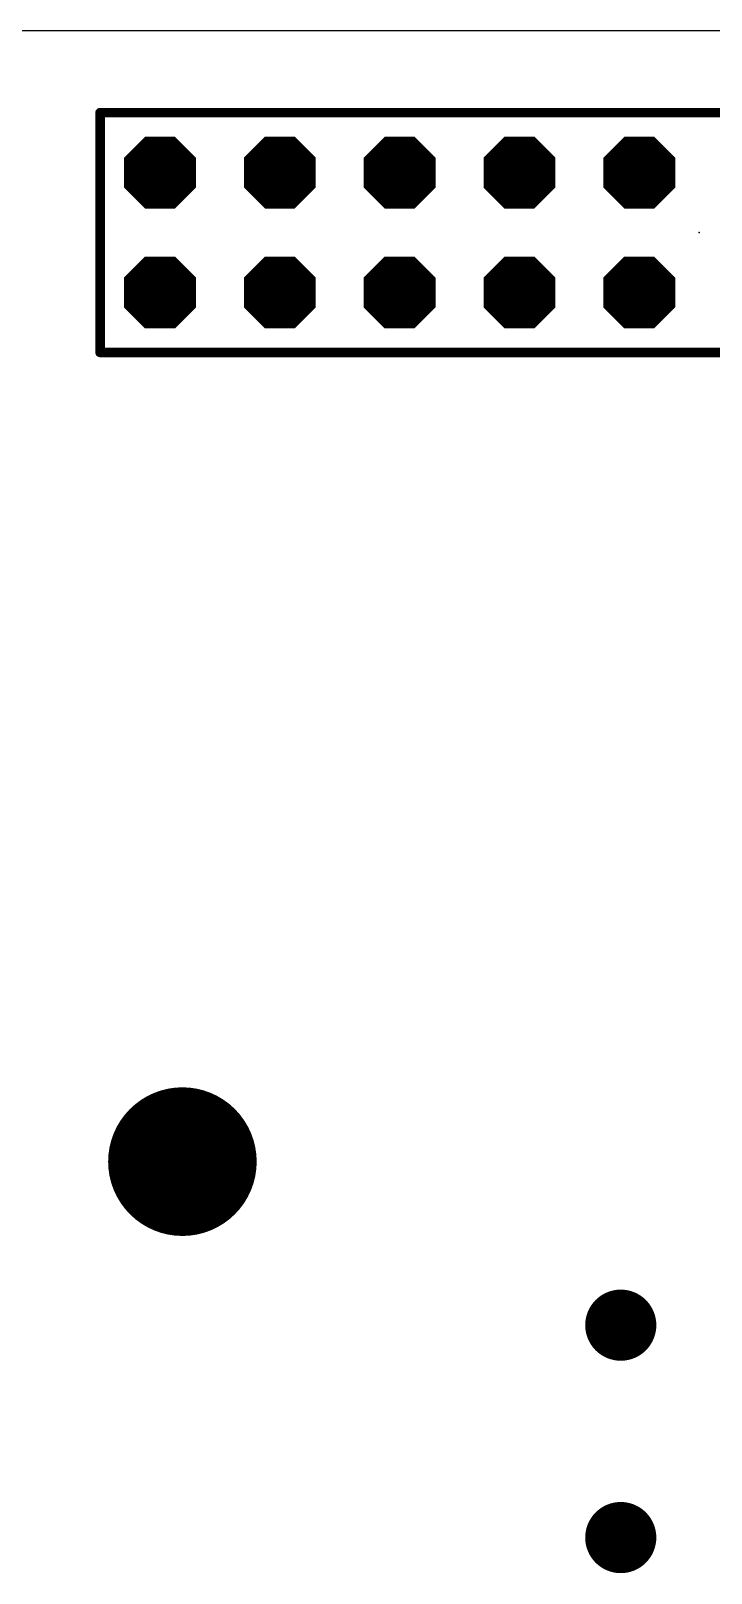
# Model space of a CAD drawing. Extents: x -2 to 136, y 0 to 100.
# Drawn here: x 51.24 to 65.66, y 67.8 to 100.48 of the extents above; entities that cross this region are included whole.
import ezdxf

# ---------------------------------------------------------------- set-up
doc = ezdxf.new("R2010")
doc.units = 0
for name, color, linetype in [('17', 110, 'CONTINUOUS'), ('20', 31, 'CONTINUOUS'), ('22', 253, 'CONTINUOUS'), ('24', 53, 'CONTINUOUS')]:
    doc.layers.add(name, color=color, linetype=linetype)

# ---------------------------------------------------------------- blocks, each defined once
blk = doc.blocks.new('ROUNDP')
at = {"const_width": 0.5}
blk.add_lwpolyline([(0, -0.25, 1), (0, 0.25, 1), (0, -0.25)], format="xyb", dxfattribs=at)
blk = doc.blocks.new('OCTAGONP')
at = {"const_width": 0.5}
blk.add_lwpolyline([(-0.25, -0.1036), (-0.25, 0.1036), (-0.1036, 0.25), (0.1036, 0.25), (0.25, 0.1036), (0.25, -0.1036), (0.1036, -0.25), (-0.1036, -0.25), (-0.25, -0.1036), (-0.25, 0.1036)], dxfattribs=at)

msp = doc.modelspace()

# ---------------------------------------------------------------- linework, layer by layer
at = {"layer": '20'}
msp.add_line((135.87, 100.4763), (-2.0638, 100.4763), dxfattribs=at)
at = {"layer": '22', "const_width": 0.2032}
for points in [[(52.705, 93.6625), (52.705, 98.7425)], [(52.705, 98.7425), (78.105, 98.7425)], [(75.565, 93.6625), (52.705, 93.6625)]]:
    msp.add_lwpolyline(points, dxfattribs=at)
at = {"layer": '22', "const_width": 0.1016}
for points in [[(52.7558, 98.7425, 1), (52.6542, 98.7425)], [(52.705, 98.7933, 1), (52.705, 98.6917)], [(52.705, 93.7133, 1), (52.705, 93.6117)], [(52.6542, 93.6625, 1), (52.7558, 93.6625)]]:
    msp.add_lwpolyline(points, format="xyb", dxfattribs=at)
at = {"layer": '24'}
msp.add_point((65.405, 96.2025), dxfattribs=at)

# ---------------------------------------------------------------- block references
at = {"layer": '17', "rotation": 180}
for name, p, xscale, yscale in [('OCTAGONP', (53.975, 97.4725), 1.524, 1.524), ('OCTAGONP', (53.975, 97.4725), 1.524, 1.524), ('OCTAGONP', (56.515, 97.4725), 1.524, 1.524), ('OCTAGONP', (56.515, 97.4725), 1.524, 1.524), ('OCTAGONP', (59.055, 97.4725), 1.524, 1.524), ('OCTAGONP', (59.055, 97.4725), 1.524, 1.524), ('OCTAGONP', (61.595, 97.4725), 1.524, 1.524), ('OCTAGONP', (61.595, 97.4725), 1.524, 1.524), ('OCTAGONP', (64.135, 97.4725), 1.524, 1.524), ('OCTAGONP', (64.135, 97.4725), 1.524, 1.524), ('OCTAGONP', (53.975, 94.9325), 1.524, 1.524), ('OCTAGONP', (53.975, 94.9325), 1.524, 1.524), ('OCTAGONP', (56.515, 94.9325), 1.524, 1.524), ('OCTAGONP', (56.515, 94.9325), 1.524, 1.524), ('OCTAGONP', (59.055, 94.9325), 1.524, 1.524), ('OCTAGONP', (59.055, 94.9325), 1.524, 1.524), ('OCTAGONP', (61.595, 94.9325), 1.524, 1.524), ('OCTAGONP', (61.595, 94.9325), 1.524, 1.524), ('OCTAGONP', (64.135, 94.9325), 1.524, 1.524), ('OCTAGONP', (64.135, 94.9325), 1.524, 1.524), ('ROUNDP', (63.7425, 73.0525), 1.508, 1.508), ('ROUNDP', (63.7425, 73.0525), 1.508, 1.508), ('ROUNDP', (63.7425, 68.5525), 1.508, 1.508), ('ROUNDP', (63.7425, 68.5525), 1.508, 1.508)]:
    msp.add_blockref(name, p, dxfattribs=dict(at, xscale=xscale, yscale=yscale))
at = {"layer": '17', "xscale": 3.15, "yscale": 3.15}
msp.add_blockref('ROUNDP', (54.45, 76.5175), dxfattribs=at)
msp.add_blockref('ROUNDP', (54.45, 76.5175), dxfattribs=at)

doc.saveas('drawing.dxf')
